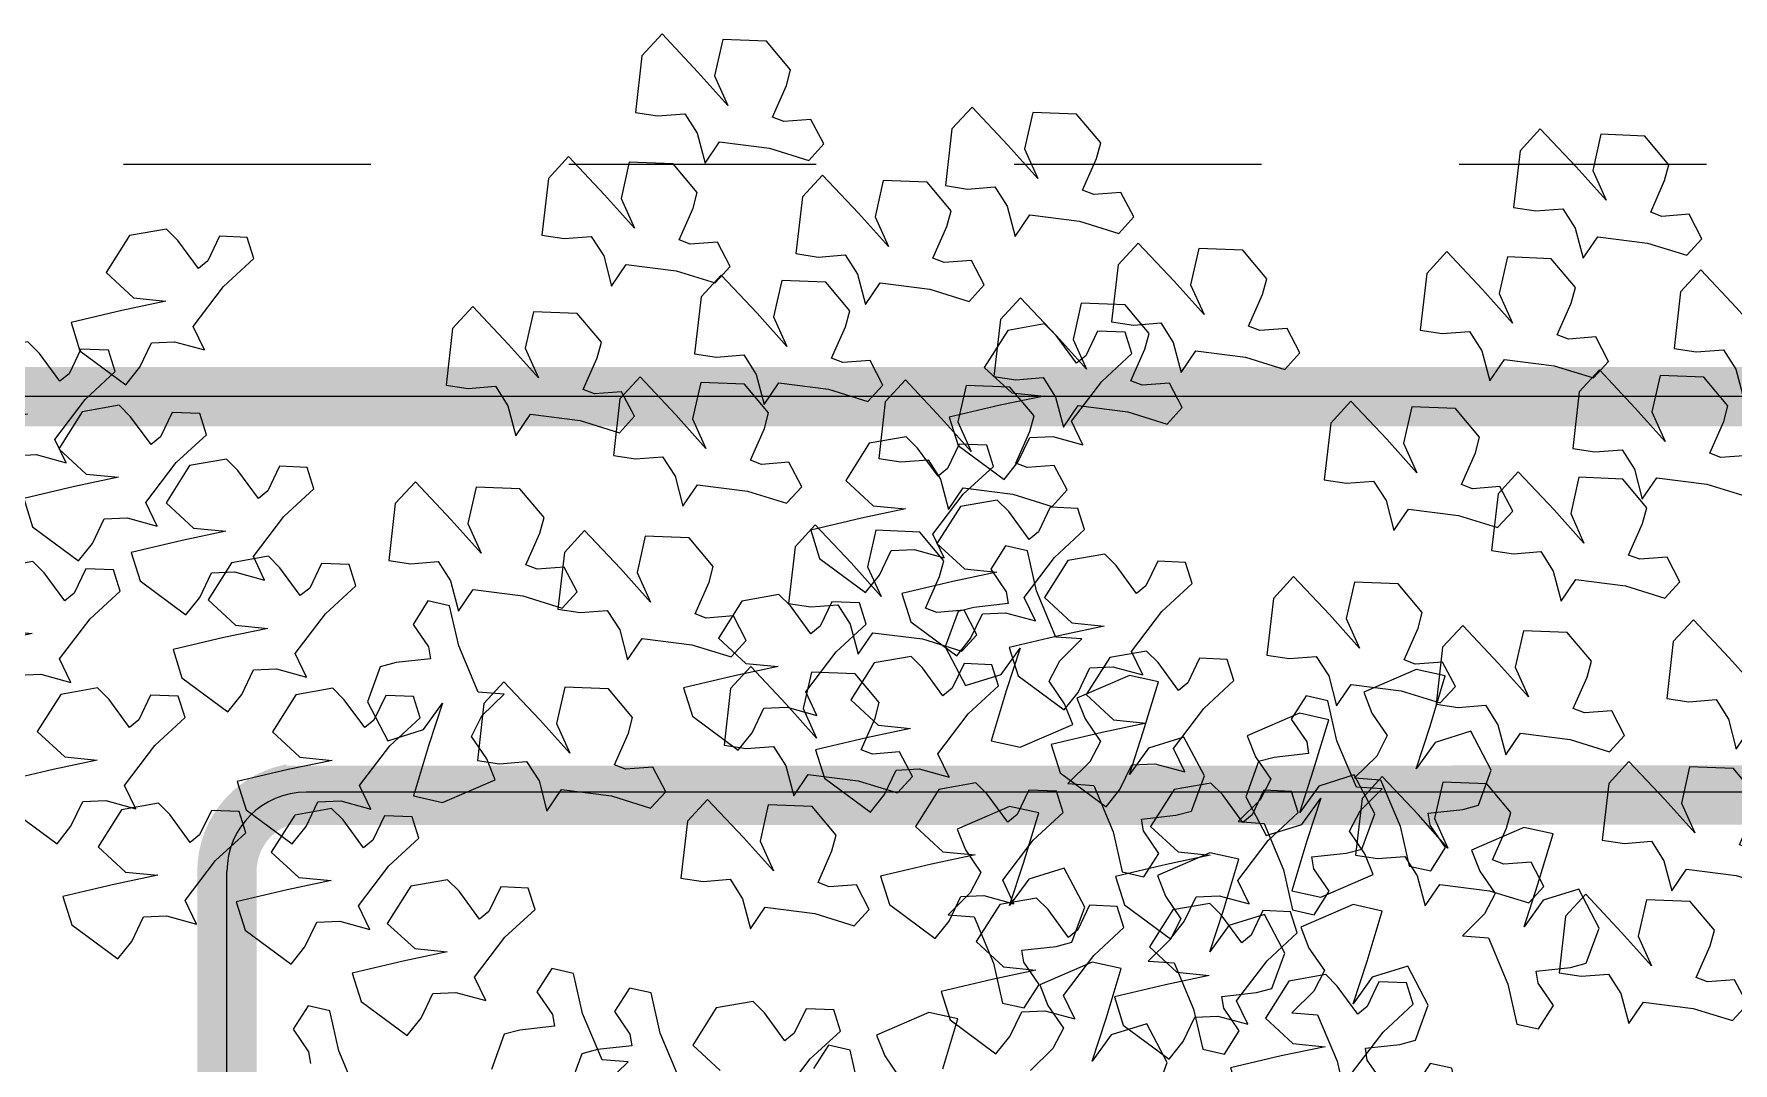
# Model space of a CAD drawing. Header units: metres. Extents: x 113 to 2416, y -346 to 476.
# Drawn here: x 212.767 to 213.625, y -197.606 to -197.086 of the extents above; entities that cross this region are included whole.
import ezdxf

# ---------------------------------------------------------------- set-up
doc = ezdxf.new("R2010")
doc.units = ezdxf.units.M
doc.linetypes.add('0', pattern=[0])
doc.linetypes.add('HIDDEN2', pattern=[0.1875, 0.125, -0.0625])
doc.layers.get('0').update_dxf_attribs({"color": 250, "linetype": '0', "lineweight": 20})
for name, color, linetype, lineweight in [('ARBOLES', 86, 'Continuous', 0), ('baños', 140, 'Continuous', 0), ('muros bajitos', 252, 'Continuous', 5)]:
    doc.layers.add(name, color=color, linetype=linetype, lineweight=lineweight)
doc.layers.add('REVESTIMIENTO EXTERIOR', color=7, linetype='Continuous', lineweight=5, true_color=0xffdebd)
doc.layers.add('Techos 1', color=7, linetype='HIDDEN2', lineweight=9, true_color=0x42391a)
doc.styles.get("Standard").update_dxf_attribs({"font": 'arial.ttf', "height": 0.1875})

# ---------------------------------------------------------------- blocks, each defined once
blk = doc.blocks.new('TREES')
at = {"layer": 'ARBOLES', "color": 252, "true_color": 0x8da178}
for p, q in [((-0.02161, 0.17486), (-0.02471, 0.17078)), ((-0.01485, 0.16891), (-0.02161, 0.17486)), ((-0.01112, 0.1749), (-0.01194, 0.16854)), ((-0.00358, 0.17531), (-0.01112, 0.1749)), ((0.00101, 0.17078), (-0.00358, 0.17531)), ((-0.02471, 0.17078), (-0.02491, 0.16095)), ((0.00054, 0.16802), (0.00101, 0.17078)), ((-0.00918, 0.16367), (-0.01485, 0.16891)), ((-0.01194, 0.16854), (-0.00918, 0.16367)), ((-0.00134, 0.16237), (0.00054, 0.16802)), ((0.03271, 0.16734), (0.02961, 0.16326)), ((0.03947, 0.16139), (0.03271, 0.16734)), ((0.0432, 0.16738), (0.04237, 0.16102)), ((0.05074, 0.16779), (0.0432, 0.16738)), ((0.05533, 0.16326), (0.05074, 0.16779)), ((-0.02491, 0.16095), (-0.02107, 0.16073)), ((-0.02107, 0.16073), (-0.01644, 0.16153)), ((-0.01644, 0.16153), (-0.014, 0.1584)), ((0.00066, 0.16182), (-0.00134, 0.16237)), ((0.00528, 0.16262), (0.00066, 0.16182)), ((0.00788, 0.15862), (0.00528, 0.16262)), ((0.02961, 0.16326), (0.02941, 0.15343)), ((0.04514, 0.15615), (0.03947, 0.16139)), ((0.04237, 0.16102), (0.04514, 0.15615)), ((0.05486, 0.1605), (0.05533, 0.16326)), ((-0.014, 0.1584), (-0.01216, 0.15338)), ((0.00556, 0.15556), (0.00788, 0.15862)), ((0.05297, 0.15485), (0.05486, 0.1605)), ((-0.01216, 0.15338), (-0.01, 0.1573)), ((-0.01, 0.1573), (-0.00136, 0.15702)), ((-0.00136, 0.15702), (0.00556, 0.15556)), ((0.0596, 0.1551), (0.05497, 0.1543)), ((0.0622, 0.1511), (0.0596, 0.1551)), ((-0.03565, 0.15233), (-0.03874, 0.14824)), ((-0.02889, 0.14637), (-0.03565, 0.15233)), ((-0.02516, 0.15237), (-0.02598, 0.146)), ((-0.01762, 0.15277), (-0.02516, 0.15237)), ((-0.01303, 0.14824), (-0.01762, 0.15277)), ((0.00817, 0.15327), (0.00508, 0.14919)), ((0.01493, 0.14732), (0.00817, 0.15327)), ((0.01866, 0.15331), (0.01784, 0.14695)), ((0.0262, 0.15372), (0.01866, 0.15331)), ((0.03079, 0.14919), (0.0262, 0.15372)), ((0.02941, 0.15343), (0.03325, 0.15321)), ((0.03325, 0.15321), (0.03788, 0.15401)), ((0.03788, 0.15401), (0.04032, 0.15089)), ((0.05497, 0.1543), (0.05297, 0.15485)), ((0.03033, 0.14643), (0.03079, 0.14919)), ((0.04032, 0.15089), (0.04215, 0.14586)), ((0.04215, 0.14586), (0.04432, 0.14978)), ((0.04432, 0.14978), (0.05296, 0.1495)), ((0.05296, 0.1495), (0.05988, 0.14804)), ((0.05988, 0.14804), (0.0622, 0.1511)), ((-0.03874, 0.14824), (-0.03895, 0.13841)), ((-0.02321, 0.14113), (-0.02889, 0.14637)), ((-0.01349, 0.14549), (-0.01303, 0.14824)), ((0.00508, 0.14919), (0.00487, 0.13936)), ((0.02061, 0.14208), (0.01493, 0.14732)), ((0.01784, 0.14695), (0.02061, 0.14208)), ((0.02844, 0.14078), (0.03033, 0.14643)), ((0.06337, 0.1467), (0.06028, 0.14261)), ((0.07013, 0.14075), (0.06337, 0.1467)), ((0.07386, 0.14674), (0.07304, 0.14037)), ((0.0814, 0.14715), (0.07386, 0.14674)), ((0.08599, 0.14262), (0.0814, 0.14715)), ((-0.02598, 0.146), (-0.02321, 0.14113)), ((-0.01538, 0.13983), (-0.01349, 0.14549)), ((0.03044, 0.14023), (0.02844, 0.14078)), ((0.03507, 0.14103), (0.03044, 0.14023)), ((0.03766, 0.13703), (0.03507, 0.14103)), ((0.06028, 0.14261), (0.06008, 0.13278)), ((0.07581, 0.13551), (0.07013, 0.14075)), ((0.08553, 0.13986), (0.08599, 0.14262)), ((-0.03895, 0.13841), (-0.0351, 0.1382)), ((-0.0351, 0.1382), (-0.03048, 0.139)), ((-0.03048, 0.139), (-0.02803, 0.13587)), ((-0.01338, 0.13928), (-0.01538, 0.13983)), ((-0.00875, 0.14008), (-0.01338, 0.13928)), ((-0.00616, 0.13608), (-0.00875, 0.14008)), ((0.00487, 0.13936), (0.00872, 0.13914)), ((0.00872, 0.13914), (0.01334, 0.13994)), ((0.01334, 0.13994), (0.01579, 0.13681)), ((0.07304, 0.14037), (0.07581, 0.13551)), ((0.08364, 0.13421), (0.08553, 0.13986)), ((-0.02803, 0.13587), (-0.0262, 0.13084)), ((-0.0262, 0.13084), (-0.02404, 0.13476)), ((-0.02404, 0.13476), (-0.01539, 0.13448)), ((-0.00847, 0.13303), (-0.00616, 0.13608)), ((0.01044, 0.13493), (0.0029, 0.13452)), ((0.01502, 0.1304), (0.01044, 0.13493)), ((0.01579, 0.13681), (0.01762, 0.13179)), ((0.01762, 0.13179), (0.01978, 0.13571)), ((0.01978, 0.13571), (0.02843, 0.13543)), ((0.02843, 0.13543), (0.03535, 0.13397)), ((0.03535, 0.13397), (0.03766, 0.13703)), ((0.04409, 0.13543), (0.04099, 0.13135)), ((0.05085, 0.12948), (0.04409, 0.13543)), ((0.05458, 0.13547), (0.05376, 0.12911)), ((0.06212, 0.13588), (0.05458, 0.13547)), ((0.06671, 0.13135), (0.06212, 0.13588)), ((-0.10965, 0.13172), (-0.11306, 0.12498)), ((-0.10343, 0.13343), (-0.10965, 0.13172)), ((-0.10127, 0.13165), (-0.10343, 0.13343)), ((-0.09732, 0.12719), (-0.10127, 0.13165)), ((-0.09422, 0.13305), (-0.09584, 0.12864)), ((-0.08946, 0.1333), (-0.09422, 0.13305)), ((-0.08797, 0.12976), (-0.08946, 0.1333)), ((-0.01539, 0.13448), (-0.00847, 0.13303)), ((-0.00759, 0.13449), (-0.01069, 0.1304)), ((-0.00083, 0.12853), (-0.00759, 0.13449)), ((0.0029, 0.13452), (0.00207, 0.12816)), ((0.06008, 0.13278), (0.06392, 0.13257)), ((0.06392, 0.13257), (0.06855, 0.13337)), ((0.06855, 0.13337), (0.07099, 0.13024)), ((0.08564, 0.13366), (0.08364, 0.13421)), ((0.09027, 0.13446), (0.08564, 0.13366)), ((0.09286, 0.13046), (0.09027, 0.13446)), ((-0.0927, 0.1245), (-0.08797, 0.12976)), ((-0.01069, 0.1304), (-0.01089, 0.12057)), ((0.01456, 0.12764), (0.01502, 0.1304)), ((0.04099, 0.13135), (0.04079, 0.12152)), ((0.05652, 0.12424), (0.05085, 0.12948)), ((0.05376, 0.12911), (0.05652, 0.12424)), ((0.06624, 0.12859), (0.06671, 0.13135)), ((0.07099, 0.13024), (0.07282, 0.12521)), ((0.07282, 0.12521), (0.07499, 0.12914)), ((0.07499, 0.12914), (0.08363, 0.12886)), ((0.08363, 0.12886), (0.09055, 0.1274)), ((0.09055, 0.1274), (0.09286, 0.13046)), ((-0.09584, 0.12864), (-0.09732, 0.12719)), ((0.00484, 0.12329), (-0.00083, 0.12853)), ((0.00207, 0.12816), (0.00484, 0.12329)), ((0.01267, 0.12199), (0.01456, 0.12764)), ((0.06436, 0.12294), (0.06624, 0.12859)), ((-0.11306, 0.12498), (-0.10796, 0.12109)), ((-0.09726, 0.11716), (-0.0927, 0.1245)), ((-0.04966, 0.12511), (-0.05276, 0.12102)), ((-0.0429, 0.11916), (-0.04966, 0.12511)), ((-0.03917, 0.12515), (-0.04, 0.11878)), ((-0.03163, 0.12556), (-0.03917, 0.12515)), ((-0.02704, 0.12103), (-0.03163, 0.12556)), ((0.06636, 0.12239), (0.06436, 0.12294)), ((0.07098, 0.12319), (0.06636, 0.12239)), ((0.07358, 0.11919), (0.07098, 0.12319)), ((-0.10236, 0.12105), (-0.10974, 0.11876)), ((-0.10796, 0.12109), (-0.10236, 0.12105)), ((-0.05276, 0.12102), (-0.05296, 0.11119)), ((-0.02751, 0.11827), (-0.02704, 0.12103)), ((-0.01089, 0.12057), (-0.00705, 0.12035)), ((-0.00705, 0.12035), (-0.00242, 0.12116)), ((-0.00242, 0.12116), (0.00002, 0.11803)), ((0.01467, 0.12144), (0.01267, 0.12199)), ((0.0193, 0.12224), (0.01467, 0.12144)), ((0.02189, 0.11824), (0.0193, 0.12224)), ((0.04079, 0.12152), (0.04463, 0.1213)), ((0.04463, 0.1213), (0.04926, 0.1221)), ((0.04926, 0.1221), (0.0517, 0.11897)), ((-0.10974, 0.11876), (-0.11827, 0.11588)), ((-0.09494, 0.11332), (-0.09726, 0.11716)), ((-0.03723, 0.11392), (-0.0429, 0.11916)), ((-0.04, 0.11878), (-0.03723, 0.11392)), ((-0.0294, 0.11262), (-0.02751, 0.11827)), ((0.00002, 0.11803), (0.00185, 0.113)), ((0.01958, 0.11519), (0.02189, 0.11824)), ((0.02569, 0.11947), (0.02259, 0.11538)), ((0.03245, 0.11351), (0.02569, 0.11947)), ((0.03618, 0.11951), (0.03536, 0.11314)), ((0.04372, 0.11991), (0.03618, 0.11951)), ((0.04831, 0.11538), (0.04372, 0.11991)), ((0.0517, 0.11897), (0.05354, 0.11394)), ((0.05354, 0.11394), (0.0557, 0.11787)), ((0.0557, 0.11787), (0.06434, 0.11759)), ((0.06434, 0.11759), (0.07126, 0.11613)), ((0.07126, 0.11613), (0.07358, 0.11919)), ((-0.11827, 0.11588), (-0.11628, 0.11116)), ((-0.10414, 0.11369), (-0.10021, 0.11425)), ((-0.10021, 0.11425), (-0.09494, 0.11332)), ((-0.01986, 0.11572), (-0.02296, 0.11163)), ((-0.0131, 0.10977), (-0.01986, 0.11572)), ((-0.00937, 0.11576), (-0.01019, 0.10939)), ((-0.00183, 0.11616), (-0.00937, 0.11576)), ((0.00276, 0.11163), (-0.00183, 0.11616)), ((0.00185, 0.113), (0.00402, 0.11692)), ((0.00402, 0.11692), (0.01266, 0.11664)), ((0.01266, 0.11664), (0.01958, 0.11519)), ((0.02259, 0.11538), (0.02239, 0.10555)), ((0.04784, 0.11263), (0.04831, 0.11538)), ((-0.12535, 0.11184), (-0.13157, 0.11013)), ((-0.12319, 0.11006), (-0.12535, 0.11184)), ((-0.11614, 0.11146), (-0.11776, 0.10705)), ((-0.11138, 0.11171), (-0.11614, 0.11146)), ((-0.10989, 0.10817), (-0.11138, 0.11171)), ((-0.10577, 0.10929), (-0.10414, 0.11369)), ((-0.05296, 0.11119), (-0.04912, 0.11098)), ((-0.04912, 0.11098), (-0.04449, 0.11178)), ((-0.04449, 0.11178), (-0.04205, 0.10865)), ((-0.0274, 0.11207), (-0.0294, 0.11262)), ((-0.02277, 0.11287), (-0.0274, 0.11207)), ((-0.02296, 0.11163), (-0.02316, 0.1018)), ((-0.02017, 0.10887), (-0.02277, 0.11287)), ((0.00229, 0.10888), (0.00276, 0.11163)), ((0.03812, 0.10827), (0.03245, 0.11351)), ((0.03536, 0.11314), (0.03812, 0.10827)), ((0.04596, 0.10697), (0.04784, 0.11263)), ((-0.13157, 0.11013), (-0.13498, 0.10339)), ((-0.11924, 0.1056), (-0.12319, 0.11006)), ((-0.11628, 0.11116), (-0.10787, 0.10607)), ((-0.10787, 0.10607), (-0.10577, 0.10929)), ((-0.04205, 0.10865), (-0.04022, 0.10362)), ((-0.02249, 0.10581), (-0.02017, 0.10887)), ((-0.00743, 0.10452), (-0.0131, 0.10977)), ((-0.01019, 0.10939), (-0.00743, 0.10452)), ((0.00041, 0.10322), (0.00229, 0.10888)), ((-0.11776, 0.10705), (-0.11924, 0.1056)), ((-0.11462, 0.10291), (-0.10989, 0.10817)), ((-0.04022, 0.10362), (-0.03805, 0.10755)), ((-0.03805, 0.10755), (-0.02941, 0.10727)), ((-0.02941, 0.10727), (-0.02249, 0.10581)), ((0.02239, 0.10555), (0.02623, 0.10534)), ((0.02623, 0.10534), (0.03086, 0.10614)), ((0.03086, 0.10614), (0.0333, 0.10301)), ((0.04795, 0.10642), (0.04596, 0.10697)), ((0.05258, 0.10722), (0.04795, 0.10642)), ((0.05518, 0.10322), (0.05258, 0.10722)), ((-0.13498, 0.10339), (-0.12988, 0.0995)), ((-0.11918, 0.09557), (-0.11462, 0.10291)), ((-0.10869, 0.10246), (-0.11491, 0.10075)), ((-0.10654, 0.10068), (-0.10869, 0.10246)), ((-0.01932, 0.10159), (-0.01469, 0.10239)), ((-0.01469, 0.10239), (-0.01225, 0.09926)), ((0.0024, 0.10267), (0.00041, 0.10322)), ((0.00703, 0.10347), (0.0024, 0.10267)), ((0.00963, 0.09947), (0.00703, 0.10347)), ((0.0333, 0.10301), (0.03514, 0.09798)), ((0.05286, 0.10017), (0.05518, 0.10322)), ((-0.12428, 0.09946), (-0.13166, 0.09717)), ((-0.12988, 0.0995), (-0.12428, 0.09946)), ((-0.11491, 0.10075), (-0.11833, 0.09402)), ((-0.10259, 0.09622), (-0.10654, 0.10068)), ((-0.09949, 0.10209), (-0.10111, 0.09768)), ((-0.09473, 0.10233), (-0.09949, 0.10209)), ((-0.09324, 0.0988), (-0.09473, 0.10233)), ((-0.02316, 0.1018), (-0.01932, 0.10159)), ((0.00731, 0.09642), (0.00963, 0.09947)), ((0.03514, 0.09798), (0.0373, 0.1019)), ((0.0373, 0.1019), (0.04594, 0.10162)), ((0.04594, 0.10162), (0.05286, 0.10017)), ((-0.13166, 0.09717), (-0.14019, 0.09429)), ((-0.10111, 0.09768), (-0.10259, 0.09622)), ((-0.09796, 0.09354), (-0.09324, 0.0988)), ((-0.01225, 0.09926), (-0.01041, 0.09423)), ((-0.01041, 0.09423), (-0.00825, 0.09816)), ((-0.00825, 0.09816), (0.00039, 0.09787)), ((0.00039, 0.09787), (0.00731, 0.09642)), ((-0.14019, 0.09429), (-0.1382, 0.08957)), ((-0.11686, 0.09173), (-0.11918, 0.09557)), ((-0.11833, 0.09402), (-0.11323, 0.09013)), ((-0.08941, 0.09494), (-0.09563, 0.09324)), ((-0.08726, 0.09316), (-0.08941, 0.09494)), ((-0.08021, 0.09457), (-0.08183, 0.09016)), ((-0.07545, 0.09481), (-0.08021, 0.09457)), ((-0.07396, 0.09128), (-0.07545, 0.09481)), ((-0.05666, 0.09413), (-0.05976, 0.09004)), ((-0.0499, 0.08818), (-0.05666, 0.09413)), ((-0.04617, 0.09417), (-0.04699, 0.0878)), ((-0.03863, 0.09457), (-0.04617, 0.09417)), ((-0.03404, 0.09004), (-0.03863, 0.09457)), ((0.03059, 0.09363), (0.02305, 0.09322)), ((0.03517, 0.08909), (0.03059, 0.09363)), ((-0.12768, 0.0877), (-0.12606, 0.0921)), ((-0.12606, 0.0921), (-0.12213, 0.09266)), ((-0.12213, 0.09266), (-0.11686, 0.09173)), ((-0.10253, 0.08619), (-0.09796, 0.09354)), ((-0.09563, 0.09324), (-0.09905, 0.0865)), ((-0.0833, 0.0887), (-0.08726, 0.09316)), ((-0.07868, 0.08602), (-0.07396, 0.09128)), ((0.01256, 0.09318), (0.00946, 0.08909)), ((0.01932, 0.08723), (0.01256, 0.09318)), ((0.02305, 0.09322), (0.02222, 0.08685)), ((0.04553, 0.09265), (0.04337, 0.0884)), ((0.04934, 0.09217), (0.04553, 0.09265)), ((0.05154, 0.08545), (0.04934, 0.09217)), ((-0.1382, 0.08957), (-0.12979, 0.08448)), ((-0.11501, 0.08779), (-0.12354, 0.08492)), ((-0.10763, 0.09009), (-0.11501, 0.08779)), ((-0.11323, 0.09013), (-0.10763, 0.09009)), ((-0.08183, 0.09016), (-0.0833, 0.0887)), ((-0.05976, 0.09004), (-0.05996, 0.08021)), ((-0.04423, 0.08293), (-0.0499, 0.08818)), ((-0.04699, 0.0878), (-0.04423, 0.08293)), ((-0.03451, 0.08729), (-0.03404, 0.09004)), ((-0.02688, 0.08848), (-0.02998, 0.0844)), ((-0.02012, 0.08253), (-0.02688, 0.08848)), ((-0.01639, 0.08852), (-0.01721, 0.08216)), ((-0.00885, 0.08893), (-0.01639, 0.08852)), ((-0.00426, 0.0844), (-0.00885, 0.08893)), ((0.00946, 0.08909), (0.00926, 0.07926)), ((0.03471, 0.08634), (0.03517, 0.08909)), ((0.04337, 0.0884), (0.04638, 0.08479)), ((-0.12979, 0.08448), (-0.12768, 0.0877)), ((-0.12354, 0.08492), (-0.12155, 0.08019)), ((-0.10021, 0.08235), (-0.10253, 0.08619)), ((-0.09905, 0.0865), (-0.09394, 0.08261)), ((-0.08324, 0.07867), (-0.07868, 0.08602)), ((-0.03639, 0.08163), (-0.03451, 0.08729)), ((0.02499, 0.08198), (0.01932, 0.08723)), ((0.02222, 0.08685), (0.02499, 0.08198)), ((0.03282, 0.08069), (0.03471, 0.08634)), ((0.05561, 0.07782), (0.05154, 0.08545)), ((-0.14461, 0.08275), (-0.15083, 0.08104)), ((-0.14246, 0.08097), (-0.14461, 0.08275)), ((-0.13541, 0.08237), (-0.13703, 0.07796)), ((-0.13065, 0.08262), (-0.13541, 0.08237)), ((-0.12916, 0.07909), (-0.13065, 0.08262)), ((-0.11103, 0.07832), (-0.10941, 0.08273)), ((-0.10941, 0.08273), (-0.10548, 0.08328)), ((-0.10548, 0.08328), (-0.10021, 0.08235)), ((-0.08835, 0.08257), (-0.09572, 0.08028)), ((-0.09394, 0.08261), (-0.08835, 0.08257)), ((-0.02998, 0.0844), (-0.03018, 0.07457)), ((-0.01445, 0.07729), (-0.02012, 0.08253)), ((-0.01721, 0.08216), (-0.01445, 0.07729)), ((-0.00472, 0.08164), (-0.00426, 0.0844)), ((0.0469, 0.08279), (0.04106, 0.08159)), ((0.04638, 0.08479), (0.0469, 0.08279)), ((-0.15083, 0.08104), (-0.15425, 0.07431)), ((-0.13851, 0.07651), (-0.14246, 0.08097)), ((-0.13388, 0.07382), (-0.12916, 0.07909)), ((-0.12155, 0.08019), (-0.11314, 0.0751)), ((-0.09572, 0.08028), (-0.10426, 0.0774)), ((-0.05996, 0.08021), (-0.05612, 0.08)), ((-0.05612, 0.08), (-0.05149, 0.0808)), ((-0.05149, 0.0808), (-0.04905, 0.07767)), ((-0.0344, 0.08108), (-0.03639, 0.08163)), ((-0.02977, 0.08188), (-0.0344, 0.08108)), ((-0.02717, 0.07788), (-0.02977, 0.08188)), ((-0.00661, 0.07599), (-0.00472, 0.08164)), ((0.00926, 0.07926), (0.0131, 0.07905)), ((0.0131, 0.07905), (0.01773, 0.07985)), ((0.01773, 0.07985), (0.02017, 0.07672)), ((0.03482, 0.08013), (0.03282, 0.08069)), ((0.03945, 0.08094), (0.03482, 0.08013)), ((0.03844, 0.08062), (0.03681, 0.07438)), ((0.04106, 0.08159), (0.03844, 0.08062)), ((0.04205, 0.07694), (0.03945, 0.08094)), ((-0.13703, 0.07796), (-0.13851, 0.07651)), ((-0.11314, 0.0751), (-0.11103, 0.07832)), ((-0.10426, 0.0774), (-0.10227, 0.07267)), ((-0.08688, 0.07727), (-0.0903, 0.07054)), ((-0.08066, 0.07898), (-0.08688, 0.07727)), ((-0.08093, 0.07484), (-0.08324, 0.07867)), ((-0.07851, 0.0772), (-0.08066, 0.07898)), ((-0.07456, 0.07274), (-0.07851, 0.0772)), ((-0.07146, 0.0786), (-0.07308, 0.07419)), ((-0.0667, 0.07885), (-0.07146, 0.0786)), ((-0.06521, 0.07532), (-0.0667, 0.07885)), ((-0.04905, 0.07767), (-0.04722, 0.07264)), ((-0.04722, 0.07264), (-0.04505, 0.07657)), ((-0.04505, 0.07657), (-0.03641, 0.07628)), ((-0.03641, 0.07628), (-0.02949, 0.07483)), ((-0.02949, 0.07483), (-0.02717, 0.07788)), ((0.00002, 0.07624), (-0.00461, 0.07544)), ((0.00261, 0.07224), (0.00002, 0.07624)), ((0.02017, 0.07672), (0.022, 0.07169)), ((0.03973, 0.07388), (0.04205, 0.07694)), ((0.0601, 0.07791), (0.05561, 0.07782)), ((0.05666, 0.07381), (0.0601, 0.07791)), ((0.11789, 0.07807), (0.10928, 0.07333)), ((0.12298, 0.07743), (0.11789, 0.07807)), ((0.12121, 0.0686), (0.12298, 0.07743)), ((-0.15425, 0.07431), (-0.14915, 0.07041)), ((-0.13844, 0.06648), (-0.13388, 0.07382)), ((-0.12096, 0.07428), (-0.12718, 0.07257)), ((-0.11881, 0.0725), (-0.12096, 0.07428)), ((-0.11176, 0.0739), (-0.11338, 0.0695)), ((-0.107, 0.07415), (-0.11176, 0.0739)), ((-0.10551, 0.07062), (-0.107, 0.07415)), ((-0.09175, 0.0708), (-0.09013, 0.07521)), ((-0.09013, 0.07521), (-0.0862, 0.07576)), ((-0.0862, 0.07576), (-0.08093, 0.07484)), ((-0.07308, 0.07419), (-0.07456, 0.07274)), ((-0.06993, 0.07005), (-0.06521, 0.07532)), ((-0.0526, 0.07388), (-0.05477, 0.06963)), ((-0.0488, 0.0734), (-0.0526, 0.07388)), ((-0.0466, 0.06668), (-0.0488, 0.0734)), ((-0.03018, 0.07457), (-0.02634, 0.07435)), ((-0.02634, 0.07435), (-0.02171, 0.07515)), ((-0.02171, 0.07515), (-0.01926, 0.07202)), ((-0.00461, 0.07544), (-0.00661, 0.07599)), ((0.022, 0.07169), (0.02417, 0.07562)), ((0.02417, 0.07562), (0.03281, 0.07534)), ((0.03281, 0.07534), (0.03973, 0.07388)), ((0.03681, 0.07438), (0.04093, 0.06805)), ((0.04686, 0.07052), (0.04969, 0.07535)), ((0.04969, 0.07535), (0.04799, 0.06782)), ((0.05517, 0.07013), (0.05666, 0.07381)), ((0.10928, 0.07333), (0.11102, 0.06989)), ((-0.14355, 0.07037), (-0.15093, 0.06808)), ((-0.14915, 0.07041), (-0.14355, 0.07037)), ((-0.12718, 0.07257), (-0.1306, 0.06584)), ((-0.11486, 0.06804), (-0.11881, 0.0725)), ((-0.11023, 0.06535), (-0.10551, 0.07062)), ((-0.10227, 0.07267), (-0.09385, 0.06758)), ((-0.09385, 0.06758), (-0.09175, 0.0708)), ((-0.0903, 0.07054), (-0.0852, 0.06664)), ((-0.01926, 0.07202), (-0.01743, 0.06699)), ((-0.01743, 0.06699), (-0.01527, 0.07092)), ((-0.01527, 0.07092), (-0.00663, 0.07064)), ((-0.00663, 0.07064), (0.00029, 0.06918)), ((0.00029, 0.06918), (0.00261, 0.07224)), ((0.04093, 0.06805), (0.04686, 0.07052)), ((0.06883, 0.07244), (0.06021, 0.0677)), ((0.07391, 0.0718), (0.06883, 0.07244)), ((0.07214, 0.06297), (0.07391, 0.0718)), ((-0.15093, 0.06808), (-0.15946, 0.0652)), ((-0.11338, 0.0695), (-0.11486, 0.06804)), ((-0.07449, 0.06271), (-0.06993, 0.07005)), ((-0.05477, 0.06963), (-0.05176, 0.06602)), ((0.00379, 0.06784), (0.00069, 0.06375)), ((0.01055, 0.06189), (0.00379, 0.06784)), ((0.01428, 0.06788), (0.01346, 0.06151)), ((0.02182, 0.06829), (0.01428, 0.06788)), ((0.02641, 0.06375), (0.02182, 0.06829)), ((0.04799, 0.06782), (0.04621, 0.05899)), ((0.05818, 0.06652), (0.05517, 0.07013)), ((0.06021, 0.0677), (0.06195, 0.06427)), ((0.09863, 0.06869), (0.09001, 0.06395)), ((0.10372, 0.06805), (0.09863, 0.06869)), ((0.10194, 0.05922), (0.10372, 0.06805)), ((0.11102, 0.06989), (0.11402, 0.06628)), ((0.1195, 0.06106), (0.12121, 0.0686)), ((0.12826, 0.06836), (0.12234, 0.06589)), ((0.13238, 0.06204), (0.12826, 0.06836)), ((-0.15946, 0.0652), (-0.15747, 0.06048)), ((-0.13613, 0.06264), (-0.13844, 0.06648)), ((-0.1306, 0.06584), (-0.1255, 0.06194)), ((-0.1148, 0.05801), (-0.11023, 0.06535)), ((-0.0796, 0.0666), (-0.08697, 0.06431)), ((-0.0852, 0.06664), (-0.0796, 0.0666)), ((-0.05176, 0.06602), (-0.05124, 0.06402)), ((-0.04252, 0.05906), (-0.0466, 0.06668)), ((0.05991, 0.06309), (0.05818, 0.06652)), ((0.11402, 0.06628), (0.11254, 0.0626)), ((0.12234, 0.06589), (0.1195, 0.06106)), ((-0.14695, 0.05861), (-0.14533, 0.06302)), ((-0.14533, 0.06302), (-0.1414, 0.06357)), ((-0.1414, 0.06357), (-0.13613, 0.06264)), ((-0.1199, 0.0619), (-0.12728, 0.05961)), ((-0.1255, 0.06194), (-0.1199, 0.0619)), ((-0.08697, 0.06431), (-0.09551, 0.06143)), ((-0.09551, 0.06143), (-0.09352, 0.05671)), ((-0.07218, 0.05887), (-0.07449, 0.06271)), ((-0.0597, 0.06185), (-0.06133, 0.05561)), ((-0.05708, 0.06282), (-0.0597, 0.06185)), ((-0.05124, 0.06402), (-0.05708, 0.06282)), ((-0.02023, 0.06172), (-0.02777, 0.06131)), ((-0.01564, 0.05718), (-0.02023, 0.06172)), ((0.00069, 0.06375), (0.00049, 0.05392)), ((0.01622, 0.05665), (0.01055, 0.06189)), ((0.01346, 0.06151), (0.01622, 0.05665)), ((0.02594, 0.061), (0.02641, 0.06375)), ((0.0513, 0.05835), (0.05991, 0.06309)), ((0.06195, 0.06427), (0.06496, 0.06066)), ((0.07044, 0.05544), (0.07214, 0.06297)), ((0.07919, 0.06274), (0.07327, 0.06027)), ((0.08332, 0.05641), (0.07919, 0.06274)), ((0.09001, 0.06395), (0.09175, 0.06052)), ((0.11254, 0.0626), (0.1091, 0.0585)), ((0.13075, 0.0558), (0.13238, 0.06204)), ((-0.15747, 0.06048), (-0.14906, 0.05539)), ((-0.14906, 0.05539), (-0.14695, 0.05861)), ((-0.12728, 0.05961), (-0.13581, 0.05674)), ((-0.083, 0.05484), (-0.08138, 0.05925)), ((-0.08138, 0.05925), (-0.07745, 0.0598)), ((-0.07745, 0.0598), (-0.07218, 0.05887)), ((-0.03804, 0.05914), (-0.04252, 0.05906)), ((-0.04148, 0.05504), (-0.03804, 0.05914)), ((-0.03826, 0.06127), (-0.04136, 0.05718)), ((-0.0315, 0.05532), (-0.03826, 0.06127)), ((-0.02777, 0.06131), (-0.02859, 0.05494)), ((0.02406, 0.05535), (0.02594, 0.061)), ((0.04621, 0.05899), (0.0513, 0.05835)), ((0.06496, 0.06066), (0.06347, 0.05698)), ((0.07327, 0.06027), (0.07044, 0.05544)), ((0.09175, 0.06052), (0.09476, 0.05691)), ((0.10024, 0.05169), (0.10194, 0.05922)), ((0.109, 0.05899), (0.10307, 0.05652)), ((0.11312, 0.05266), (0.109, 0.05899)), ((0.1091, 0.0585), (0.11358, 0.05859)), ((0.11358, 0.05859), (0.11766, 0.05097)), ((-0.13581, 0.05674), (-0.13382, 0.05201)), ((-0.11248, 0.05417), (-0.1148, 0.05801)), ((-0.09352, 0.05671), (-0.08511, 0.05162)), ((-0.07373, 0.05568), (-0.07715, 0.04895)), ((-0.06751, 0.05739), (-0.07373, 0.05568)), ((-0.06536, 0.05561), (-0.06751, 0.05739)), ((-0.0614, 0.05115), (-0.06536, 0.05561)), ((-0.06133, 0.05561), (-0.0572, 0.04928)), ((-0.05831, 0.05701), (-0.05993, 0.0526)), ((-0.05355, 0.05726), (-0.05831, 0.05701)), ((-0.05206, 0.05373), (-0.05355, 0.05726)), ((-0.05128, 0.05175), (-0.04845, 0.05658)), ((-0.04845, 0.05658), (-0.05015, 0.04905)), ((-0.04136, 0.05718), (-0.04156, 0.04735)), ((-0.01611, 0.05443), (-0.01564, 0.05718)), ((0.03068, 0.0556), (0.02605, 0.0548)), ((0.03328, 0.0516), (0.03068, 0.0556)), ((0.06347, 0.05698), (0.06003, 0.05288)), ((0.08168, 0.05017), (0.08332, 0.05641)), ((0.09476, 0.05691), (0.09327, 0.05323)), ((0.10307, 0.05652), (0.10024, 0.05169)), ((0.12814, 0.05482), (0.13075, 0.0558)), ((-0.1233, 0.05014), (-0.12168, 0.05455)), ((-0.12168, 0.05455), (-0.11775, 0.0551)), ((-0.11775, 0.0551), (-0.11248, 0.05417)), ((-0.10781, 0.05364), (-0.11403, 0.05193)), ((-0.10566, 0.05186), (-0.10781, 0.05364)), ((-0.09861, 0.05326), (-0.10023, 0.04885)), ((-0.09385, 0.05351), (-0.09861, 0.05326)), ((-0.09236, 0.04998), (-0.09385, 0.05351)), ((-0.08511, 0.05162), (-0.083, 0.05484)), ((-0.05678, 0.04846), (-0.05206, 0.05373)), ((-0.04297, 0.05136), (-0.04148, 0.05504)), ((-0.02583, 0.05007), (-0.0315, 0.05532)), ((-0.02859, 0.05494), (-0.02583, 0.05007)), ((-0.01799, 0.04878), (-0.01611, 0.05443)), ((0.00049, 0.05392), (0.00433, 0.05371)), ((0.00433, 0.05371), (0.00896, 0.05451)), ((0.00896, 0.05451), (0.0114, 0.05138)), ((0.02605, 0.0548), (0.02406, 0.05535)), ((0.06003, 0.05288), (0.06451, 0.05297)), ((0.06451, 0.05297), (0.06859, 0.04534)), ((0.09327, 0.05323), (0.08983, 0.04913)), ((0.11149, 0.04642), (0.11312, 0.05266)), ((0.1223, 0.05363), (0.12814, 0.05482)), ((0.12282, 0.05162), (0.1223, 0.05363)), ((0.13893, 0.05273), (0.13031, 0.04799)), ((0.14402, 0.05209), (0.13893, 0.05273)), ((-0.13382, 0.05201), (-0.12541, 0.04692)), ((-0.12541, 0.04692), (-0.1233, 0.05014)), ((-0.11403, 0.05193), (-0.11745, 0.0452)), ((-0.1017, 0.0474), (-0.10566, 0.05186)), ((-0.09708, 0.04471), (-0.09236, 0.04998)), ((-0.05993, 0.0526), (-0.0614, 0.05115)), ((-0.0572, 0.04928), (-0.05128, 0.05175)), ((-0.03996, 0.04775), (-0.04297, 0.05136)), ((0.0114, 0.05138), (0.01324, 0.04635)), ((0.01324, 0.04635), (0.0154, 0.05028)), ((0.0154, 0.05028), (0.02404, 0.05)), ((0.02404, 0.05), (0.03096, 0.04854)), ((0.03096, 0.04854), (0.03328, 0.0516)), ((0.07907, 0.0492), (0.08168, 0.05017)), ((0.11766, 0.05097), (0.11986, 0.04424)), ((0.12583, 0.04801), (0.12282, 0.05162)), ((0.14224, 0.04326), (0.14402, 0.05209)), ((-0.10023, 0.04885), (-0.1017, 0.0474)), ((-0.07715, 0.04895), (-0.07204, 0.04505)), ((-0.06134, 0.04112), (-0.05678, 0.04846)), ((-0.05015, 0.04905), (-0.05193, 0.04022)), ((-0.04156, 0.04735), (-0.03772, 0.04714)), ((-0.03822, 0.04432), (-0.03996, 0.04775)), ((-0.03772, 0.04714), (-0.03309, 0.04794)), ((-0.03309, 0.04794), (-0.03065, 0.04481)), ((-0.016, 0.04822), (-0.01799, 0.04878)), ((-0.01137, 0.04902), (-0.016, 0.04822)), ((-0.00877, 0.04502), (-0.01137, 0.04902)), ((0.05043, 0.04803), (0.04181, 0.04329)), ((0.05551, 0.04739), (0.05043, 0.04803)), ((0.05374, 0.03856), (0.05551, 0.04739)), ((0.07323, 0.048), (0.07907, 0.0492)), ((0.07375, 0.046), (0.07323, 0.048)), ((0.08983, 0.04913), (0.09431, 0.04922)), ((0.09431, 0.04922), (0.09839, 0.04159)), ((0.12366, 0.04377), (0.12583, 0.04801)), ((0.13031, 0.04799), (0.13205, 0.04455)), ((-0.11745, 0.0452), (-0.11235, 0.0413)), ((-0.10164, 0.03737), (-0.09708, 0.04471)), ((-0.06645, 0.04501), (-0.07382, 0.04272)), ((-0.07204, 0.04505), (-0.06645, 0.04501)), ((-0.04684, 0.03958), (-0.03822, 0.04432)), ((-0.03065, 0.04481), (-0.02881, 0.03978)), ((-0.01109, 0.04197), (-0.00877, 0.04502)), ((-0.00146, 0.04438), (-0.00456, 0.04029)), ((0.0053, 0.03842), (-0.00146, 0.04438)), ((0.00903, 0.04442), (0.00821, 0.03805)), ((0.01657, 0.04482), (0.00903, 0.04442)), ((0.02116, 0.04029), (0.01657, 0.04482)), ((0.06859, 0.04534), (0.07079, 0.03862)), ((0.07676, 0.04239), (0.07375, 0.046)), ((0.10303, 0.04425), (0.10887, 0.04545)), ((0.10355, 0.04225), (0.10303, 0.04425)), ((0.10887, 0.04545), (0.11149, 0.04642)), ((0.11986, 0.04424), (0.12366, 0.04377)), ((0.13205, 0.04455), (0.13506, 0.04094)), ((-0.10675, 0.04126), (-0.11412, 0.03897)), ((-0.11235, 0.0413), (-0.10675, 0.04126)), ((-0.07382, 0.04272), (-0.08236, 0.03984)), ((-0.05903, 0.03728), (-0.06134, 0.04112)), ((-0.02881, 0.03978), (-0.02665, 0.04371)), ((-0.02665, 0.04371), (-0.01801, 0.04343)), ((-0.01801, 0.04343), (-0.01109, 0.04197)), ((0.04181, 0.04329), (0.04355, 0.03986)), ((0.07459, 0.03814), (0.07676, 0.04239)), ((0.08548, 0.04333), (0.07686, 0.03859)), ((0.09057, 0.04269), (0.08548, 0.04333)), ((0.08879, 0.03386), (0.09057, 0.04269)), ((0.09839, 0.04159), (0.10059, 0.03487)), ((0.10656, 0.03864), (0.10355, 0.04225)), ((0.14054, 0.03572), (0.14224, 0.04326)), ((0.1493, 0.04302), (0.14337, 0.04055)), ((0.15342, 0.0367), (0.1493, 0.04302)), ((-0.11412, 0.03897), (-0.12266, 0.03609)), ((-0.08236, 0.03984), (-0.08037, 0.03512)), ((-0.06823, 0.03766), (-0.0643, 0.03821)), ((-0.0643, 0.03821), (-0.05903, 0.03728)), ((-0.05193, 0.04022), (-0.04684, 0.03958)), ((-0.00456, 0.04029), (-0.00476, 0.03046)), ((0.01097, 0.03318), (0.0053, 0.03842)), ((0.00821, 0.03805), (0.01097, 0.03318)), ((0.02069, 0.03754), (0.02116, 0.04029)), ((0.04355, 0.03986), (0.04656, 0.03625)), ((0.05203, 0.03103), (0.05374, 0.03856)), ((0.06079, 0.03833), (0.05487, 0.03585)), ((0.06491, 0.032), (0.06079, 0.03833)), ((0.07079, 0.03862), (0.07459, 0.03814)), ((0.07686, 0.03859), (0.0786, 0.03516)), ((0.10439, 0.03439), (0.10656, 0.03864)), ((0.13506, 0.04094), (0.13357, 0.03726)), ((0.14337, 0.04055), (0.14054, 0.03572)), ((-0.12266, 0.03609), (-0.12067, 0.03137)), ((-0.09933, 0.03353), (-0.10164, 0.03737)), ((-0.08037, 0.03512), (-0.07195, 0.03003)), ((-0.06576, 0.03674), (-0.07198, 0.03504)), ((-0.06985, 0.03325), (-0.06823, 0.03766)), ((-0.06361, 0.03497), (-0.06576, 0.03674)), ((-0.05656, 0.03637), (-0.05818, 0.03196)), ((-0.0518, 0.03662), (-0.05656, 0.03637)), ((-0.05031, 0.03308), (-0.0518, 0.03662)), ((0.01881, 0.03188), (0.02069, 0.03754)), ((0.04656, 0.03625), (0.04507, 0.03257)), ((0.05487, 0.03585), (0.05203, 0.03103)), ((0.0786, 0.03516), (0.08161, 0.03155)), ((0.1109, 0.03676), (0.10228, 0.03202)), ((0.11598, 0.03612), (0.1109, 0.03676)), ((0.11421, 0.02729), (0.11598, 0.03612)), ((0.13357, 0.03726), (0.13013, 0.03316)), ((0.15179, 0.03046), (0.15342, 0.0367)), ((-0.11015, 0.0295), (-0.10853, 0.03391)), ((-0.10853, 0.03391), (-0.1046, 0.03446)), ((-0.10176, 0.03316), (-0.10518, 0.02643)), ((-0.1046, 0.03446), (-0.09933, 0.03353)), ((-0.09554, 0.03487), (-0.10176, 0.03316)), ((-0.09339, 0.03309), (-0.09554, 0.03487)), ((-0.08944, 0.02863), (-0.09339, 0.03309)), ((-0.08634, 0.03449), (-0.08796, 0.03009)), ((-0.08158, 0.03474), (-0.08634, 0.03449)), ((-0.08009, 0.03121), (-0.08158, 0.03474)), ((-0.07198, 0.03504), (-0.0754, 0.0283)), ((-0.07195, 0.03003), (-0.06985, 0.03325)), ((-0.05965, 0.03051), (-0.06361, 0.03497)), ((-0.05503, 0.02782), (-0.05031, 0.03308)), ((0.04507, 0.03257), (0.04163, 0.02847)), ((0.08709, 0.02633), (0.08879, 0.03386)), ((0.09584, 0.03363), (0.08992, 0.03116)), ((0.09997, 0.0273), (0.09584, 0.03363)), ((0.10059, 0.03487), (0.10439, 0.03439)), ((0.13013, 0.03316), (0.13461, 0.03325)), ((0.13461, 0.03325), (0.13869, 0.02563)), ((-0.12067, 0.03137), (-0.11226, 0.02628)), ((-0.11226, 0.02628), (-0.11015, 0.0295)), ((-0.08796, 0.03009), (-0.08944, 0.02863)), ((-0.08481, 0.02594), (-0.08009, 0.03121)), ((-0.05818, 0.03196), (-0.05965, 0.03051)), ((-0.00476, 0.03046), (-0.00092, 0.03025)), ((-0.00092, 0.03025), (0.00371, 0.03105)), ((0.00371, 0.03105), (0.00615, 0.02792)), ((0.02081, 0.03133), (0.01881, 0.03188)), ((0.02543, 0.03213), (0.02081, 0.03133)), ((0.02803, 0.02813), (0.02543, 0.03213)), ((0.06328, 0.02576), (0.06491, 0.032)), ((0.08161, 0.03155), (0.08012, 0.02787)), ((0.08992, 0.03116), (0.08709, 0.02633)), ((0.10228, 0.03202), (0.10402, 0.02859)), ((0.14333, 0.02829), (0.14917, 0.02948)), ((0.14917, 0.02948), (0.15179, 0.03046)), ((-0.10518, 0.02643), (-0.10008, 0.02253)), ((-0.0754, 0.0283), (-0.07029, 0.02441)), ((-0.05959, 0.02047), (-0.05503, 0.02782)), ((-0.04473, 0.0264), (-0.05095, 0.0247)), ((-0.04257, 0.02462), (-0.04473, 0.0264)), ((0.00615, 0.02792), (0.00799, 0.02289)), ((0.00799, 0.02289), (0.01015, 0.02681)), ((0.01015, 0.02681), (0.01879, 0.02653)), ((0.01879, 0.02653), (0.02571, 0.02508)), ((0.02571, 0.02508), (0.02803, 0.02813)), ((0.04163, 0.02847), (0.04611, 0.02855)), ((0.04611, 0.02855), (0.05019, 0.02093)), ((0.08012, 0.02787), (0.07668, 0.02377)), ((0.09833, 0.02106), (0.09997, 0.0273)), ((0.10402, 0.02859), (0.10703, 0.02498)), ((0.1125, 0.01976), (0.11421, 0.02729)), ((0.12126, 0.02706), (0.11534, 0.02459)), ((0.12538, 0.02073), (0.12126, 0.02706)), ((0.14385, 0.02628), (0.14333, 0.02829)), ((-0.08938, 0.0186), (-0.08481, 0.02594)), ((-0.0647, 0.02437), (-0.07207, 0.02208)), ((-0.07029, 0.02441), (-0.0647, 0.02437)), ((-0.05095, 0.0247), (-0.05436, 0.01796)), ((-0.03862, 0.02016), (-0.04257, 0.02462)), ((-0.03552, 0.02603), (-0.03714, 0.02162)), ((-0.03076, 0.02627), (-0.03552, 0.02603)), ((-0.02927, 0.02274), (-0.03076, 0.02627)), ((0.05483, 0.02359), (0.06067, 0.02478)), ((0.05535, 0.02159), (0.05483, 0.02359)), ((0.06067, 0.02478), (0.06328, 0.02576)), ((0.07668, 0.02377), (0.08116, 0.02386)), ((0.08116, 0.02386), (0.08524, 0.01623)), ((0.10703, 0.02498), (0.10554, 0.0213)), ((0.11534, 0.02459), (0.1125, 0.01976)), ((0.13869, 0.02563), (0.14089, 0.0189)), ((0.14686, 0.02267), (0.14385, 0.02628)), ((-0.09448, 0.0225), (-0.10186, 0.0202)), ((-0.10008, 0.02253), (-0.09448, 0.0225)), ((-0.07207, 0.02208), (-0.08061, 0.0192)), ((-0.03714, 0.02162), (-0.03862, 0.02016)), ((-0.03399, 0.01748), (-0.02927, 0.02274)), ((0.05019, 0.02093), (0.05239, 0.01421)), ((0.05836, 0.01798), (0.05535, 0.02159)), ((0.06708, 0.02269), (0.05846, 0.01795)), ((0.07217, 0.02205), (0.06708, 0.02269)), ((0.07039, 0.01322), (0.07217, 0.02205)), ((0.09572, 0.02009), (0.09833, 0.02106)), ((0.10554, 0.0213), (0.1021, 0.0172)), ((0.12375, 0.01449), (0.12538, 0.02073)), ((0.14469, 0.01843), (0.14686, 0.02267)), ((-0.10186, 0.0202), (-0.11039, 0.01733)), ((-0.08706, 0.01476), (-0.08938, 0.0186)), ((-0.08061, 0.0192), (-0.07862, 0.01447)), ((-0.06648, 0.01701), (-0.06255, 0.01757)), ((-0.06255, 0.01757), (-0.05728, 0.01664)), ((-0.05728, 0.01664), (-0.05959, 0.02047)), ((-0.05436, 0.01796), (-0.04926, 0.01407)), ((0.05619, 0.01373), (0.05836, 0.01798)), ((0.05846, 0.01795), (0.0602, 0.01452)), ((0.08988, 0.01889), (0.09572, 0.02009)), ((0.0904, 0.01689), (0.08988, 0.01889)), ((0.14089, 0.0189), (0.14469, 0.01843)), ((-0.11039, 0.01733), (-0.1084, 0.0126)), ((-0.09788, 0.01073), (-0.09626, 0.01514)), ((-0.09626, 0.01514), (-0.09233, 0.01569)), ((-0.09233, 0.01569), (-0.08706, 0.01476)), ((-0.0681, 0.01261), (-0.06648, 0.01701)), ((-0.03856, 0.01013), (-0.03399, 0.01748)), ((0.08524, 0.01623), (0.08744, 0.00951)), ((0.09341, 0.01328), (0.0904, 0.01689)), ((0.1021, 0.0172), (0.10658, 0.01729)), ((0.10658, 0.01729), (0.11066, 0.00966)), ((-0.16389, 0.01286), (-0.16606, 0.00861)), ((-0.16009, 0.01238), (-0.16389, 0.01286)), ((-0.15789, 0.00566), (-0.16009, 0.01238)), ((-0.1084, 0.0126), (-0.09999, 0.00751)), ((-0.07862, 0.01447), (-0.07021, 0.00938)), ((-0.07021, 0.00938), (-0.0681, 0.01261)), ((-0.05104, 0.01174), (-0.05957, 0.00886)), ((-0.04366, 0.01403), (-0.05104, 0.01174)), ((-0.04926, 0.01407), (-0.04366, 0.01403)), ((-0.02543, 0.01286), (-0.0276, 0.00861)), ((-0.02163, 0.01238), (-0.02543, 0.01286)), ((-0.01943, 0.00566), (-0.02163, 0.01238)), ((0.05239, 0.01421), (0.05619, 0.01373)), ((0.0602, 0.01452), (0.06321, 0.01091)), ((0.06869, 0.00569), (0.07039, 0.01322)), ((0.07744, 0.01299), (0.07152, 0.01052)), ((0.08157, 0.00666), (0.07744, 0.01299)), ((0.09124, 0.00903), (0.09341, 0.01328)), ((0.1153, 0.01232), (0.12114, 0.01352)), ((0.11582, 0.01032), (0.1153, 0.01232)), ((0.12114, 0.01352), (0.12375, 0.01449)), ((-0.09999, 0.00751), (-0.09788, 0.01073)), ((-0.05957, 0.00886), (-0.05758, 0.00413)), ((-0.03624, 0.0063), (-0.03856, 0.01013)), ((0.00959, 0.01046), (0.00337, 0.00875)), ((0.01174, 0.00868), (0.00959, 0.01046)), ((0.0188, 0.01008), (0.01717, 0.00567)), ((0.02356, 0.01033), (0.0188, 0.01008)), ((0.02504, 0.0068), (0.02356, 0.01033)), ((0.03991, 0.01142), (0.03129, 0.00668)), ((0.045, 0.01078), (0.03991, 0.01142)), ((0.04322, 0.00195), (0.045, 0.01078)), ((0.06321, 0.01091), (0.06172, 0.00723)), ((0.07152, 0.01052), (0.06869, 0.00569)), ((0.08744, 0.00951), (0.09124, 0.00903)), ((0.11066, 0.00966), (0.11286, 0.00294)), ((0.11883, 0.00671), (0.11582, 0.01032)), ((-0.16606, 0.00861), (-0.16305, 0.005)), ((-0.12884, 0.00629), (-0.13101, 0.00204)), ((-0.12504, 0.00581), (-0.12884, 0.00629)), ((-0.04706, 0.00226), (-0.04544, 0.00667)), ((-0.04544, 0.00667), (-0.04151, 0.00722)), ((-0.04151, 0.00722), (-0.03624, 0.0063)), ((-0.0276, 0.00861), (-0.02459, 0.005)), ((0.00337, 0.00875), (-0.00005, 0.00202)), ((0.0157, 0.00422), (0.01174, 0.00868)), ((0.02032, 0.00153), (0.02504, 0.0068)), ((0.03129, 0.00668), (0.03303, 0.00325)), ((0.06172, 0.00723), (0.05828, 0.00313)), ((0.07993, 0.00042), (0.08157, 0.00666)), ((-0.16253, 0.003), (-0.16837, 0.0018)), ((-0.16305, 0.005), (-0.16253, 0.003)), ((-0.15381, -0.00196), (-0.15789, 0.00566)), ((-0.12284, -0.00091), (-0.12504, 0.00581)), ((-0.05758, 0.00413), (-0.04917, -0.00096)), ((-0.02407, 0.003), (-0.02991, 0.0018)), ((-0.02459, 0.005), (-0.02407, 0.003)), ((-0.01535, -0.00196), (-0.01943, 0.00566)), ((0.01717, 0.00567), (0.0157, 0.00422)), ((0.03303, 0.00325), (0.03604, -0.00036)), ((-0.17098, 0.00083), (-0.17261, -0.00541)), ((-0.16837, 0.0018), (-0.17098, 0.00083)), ((-0.06662, 0.00254), (-0.06879, -0.00171)), ((-0.06282, 0.00206), (-0.06662, 0.00254)), ((-0.06062, -0.00466), (-0.06282, 0.00206)), ((-0.04917, -0.00096), (-0.04706, 0.00226)), ((-0.03253, 0.00083), (-0.03416, -0.00541)), ((-0.02991, 0.0018), (-0.03253, 0.00083)), ((-0.00005, 0.00202), (0.00506, -0.00188)), ((0.01576, -0.00581), (0.02032, 0.00153)), ((-0.06879, -0.00171), (-0.06578, -0.00532)), ((-0.01087, -0.00188), (-0.01535, -0.00196)), ((-0.01431, -0.00598), (-0.01087, -0.00188)), ((-0.06578, -0.00532), (-0.06526, -0.00732)), ((-0.05654, -0.01229), (-0.06062, -0.00466))]:
    blk.add_line(p, q, dxfattribs=at)
blk = doc.blocks.new('PL BASE 2N NASAS 09')
at = {"layer": 'muros bajitos'}
for p, q in [((169.95597, -4.42913), (162.73976, -4.42913)), ((169.75597, -4.62913), (162.93976, -4.62913)), ((162.89976, -5.21173), (162.89976, -4.66913))]:
    blk.add_line(p, q, dxfattribs=at)
blk.add_arc((162.93976, -4.66913), 0.04, 90, 180, dxfattribs=at)
at = {"layer": 'Techos 1'}
blk.add_line((157.44755, -4.31173), (185.49755, -4.31173), dxfattribs=at)
at = {"layer": 'baños', "linetype": 'Continuous', "flags": 8}
for tag, p in [('MODELNUMBER', (167.1329, -5.63062, 0)), ('TRADENAME', (167.1329, -5.63066, 0)), ('PRODUCT', (167.1329, -5.6307, 0)), ('MATERIAL', (167.1329, -5.63074, 0)), ('MODELNUMBER', (168.30765, -5.63062, 0)), ('TRADENAME', (168.30765, -5.63066, 0)), ('PRODUCT', (168.30765, -5.6307, 0)), ('MATERIAL', (168.30765, -5.63074, 0))]:
    blk.add_attdef(tag, p, '', height=0.0000254, rotation=180.00008, dxfattribs=at)
at = {"layer": 'baños', "linetype": 'Continuous'}
for tag, p, rotation in [('MODELNUMBER', (169.24282, -19.70647), 180.00008), ('TRADENAME', (169.24278, -19.70642), 180.00008), ('MATERIAL', (169.24301, -19.70634), 180.00008), ('PRODUCT', (169.243, -19.70638), 180.00008), ('MODELNUMBER', (169.95239, -19.70647), 179.99992), ('TRADENAME', (169.95239, -19.70642), 179.99992), ('MATERIAL', (169.95239, -19.70634), 179.99992), ('PRODUCT', (169.95239, -19.70638), 179.99992)]:
    blk.add_attdef(tag, p, '', height=0.0000254, rotation=rotation, dxfattribs=at)
blk = doc.blocks.new('PL MUEBLES 2N NASAS 09')
blk.add_blockref('PL BASE 2N NASAS 09', (49.91428, 62.71701))
at = {"layer": 'ARBOLES', "xscale": 2.935254890295517, "yscale": 2.935254890295517, "zscale": 2.935254890295517, "rotation": 354.6252016265699}
for p in [(213.04901, 57.95419), (213.49281, 57.90624)]:
    blk.add_blockref('TREES', p, dxfattribs=at)

msp = doc.modelspace()

# ---------------------------------------------------------------- linework, layer by layer
at = {"layer": 'REVESTIMIENTO EXTERIOR', "const_width": 0.03}
for points in [[(212.70404, -197.26926), (219.92025, -197.26926)], [(219.72025, -197.46926), (212.89279, -197.47087)]]:
    msp.add_lwpolyline(points, dxfattribs=at)
msp.add_lwpolyline([(212.86404, -198.05185), (212.86404, -197.50926, -0.361318), (212.89672, -197.46993, -0.361318)], format="xyb", dxfattribs=at)

# ---------------------------------------------------------------- block references
at = {"layer": 'REVESTIMIENTO EXTERIOR', "color": 30, "true_color": 0xf8991e}
msp.add_blockref('PL MUEBLES 2N NASAS 09', (0.05, -255.55713), dxfattribs=at)

doc.saveas('drawing.dxf')
